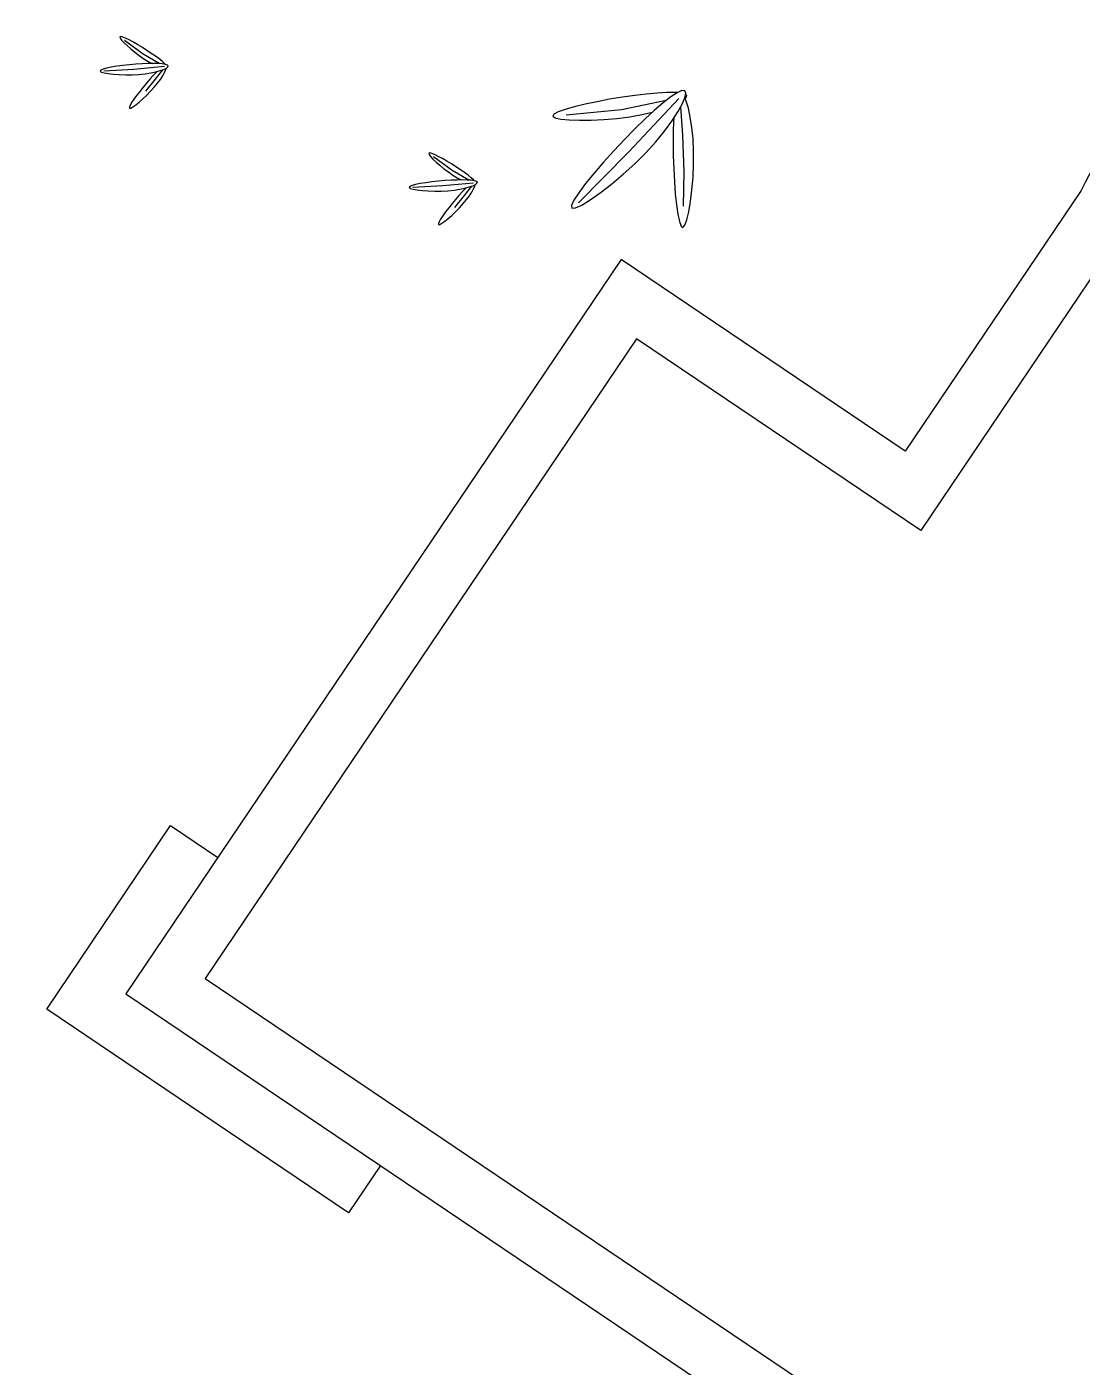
# Model space of a CAD drawing. Extents: x 302512 to 1034855, y -184136 to 410364.
# Drawn here: x 525437 to 532827, y -132323 to -122942 of the extents above; entities that cross this region are included whole.
import ezdxf

# ---------------------------------------------------------------- set-up
doc = ezdxf.new("R2010")
doc.units = 0
doc.header["$MEASUREMENT"] = 0
for name, color, linetype in [('F', 5, 'Continuous'), ('WALL', 4, 'Continuous'), ('公建', 11, 'Continuous'), ('坐椅', 7, 'Continuous'), ('建筑', 2, 'Continuous'), ('树', 80, 'Continuous'), ('绿化', 97, 'Continuous'), ('绿地', 3, 'Continuous')]:
    doc.layers.add(name, color=color, linetype=linetype)
doc.styles.add('DIM_FONT', font='SIMPLEX.shx', dxfattribs={"width": 0.8})

# ---------------------------------------------------------------- blocks, each defined once
blk = doc.blocks.new('_F43BVI')
at = {"layer": '绿地'}
for p, q in [((1.207, 0.0113), (1.2027, 0.0085)), ((1.2124, 0.0078), (1.207, 0.0113)), ((1.2223, 0.0044), (1.2117, 0.0036)), ((1.2158, 0), (1.2124, 0.0078)), ((1.2444, 0.0038), (1.2223, 0.0044)), ((1.271, 0.0011), (1.2444, 0.0038)), ((1.3012, -0.0038), (1.271, 0.0011)), ((1.1874, -0.0207), (1.1803, -0.0432)), ((1.1907, -0.0126), (1.1874, -0.0207)), ((1.2083, -0.0136), (1.3121, -0.2025)), ((1.2338, -0.0168), (1.3148, -0.0373)), ((1.3343, -0.011), (1.3012, -0.0038)), ((1.3148, -0.0373), (1.4187, -0.0669)), ((1.3694, -0.0206), (1.3343, -0.011)), ((1.4057, -0.0325), (1.3694, -0.0206)), ((1.4419, -0.0461), (1.4057, -0.0325)), ((1.1732, -0.0702), (1.1662, -0.1011)), ((1.1803, -0.0432), (1.1732, -0.0702)), ((1.2023, -0.0509), (1.1878, -0.185)), ((1.259, -0.046), (1.2668, -0.0492)), ((1.2668, -0.0492), (1.2965, -0.0601)), ((1.2965, -0.0601), (1.3292, -0.0712)), ((1.3292, -0.0712), (1.3642, -0.0822)), ((1.4187, -0.0669), (1.5138, -0.1006)), ((1.4764, -0.0607), (1.4419, -0.0461)), ((1.5079, -0.0754), (1.4764, -0.0607)), ((1.5348, -0.0895), (1.5079, -0.0754)), ((1.1662, -0.1011), (1.1595, -0.135)), ((1.2198, -0.1322), (1.2225, -0.1003)), ((1.3642, -0.0822), (1.4007, -0.0927)), ((1.4007, -0.0927), (1.4371, -0.1024)), ((1.4371, -0.1024), (1.4722, -0.1109)), ((1.4722, -0.1109), (1.5043, -0.1178)), ((1.5043, -0.1178), (1.532, -0.1226)), ((1.5556, -0.1022), (1.5348, -0.0895)), ((1.569, -0.1127), (1.5556, -0.1022)), ((1.5735, -0.1202), (1.569, -0.1127)), ((1.1595, -0.135), (1.1532, -0.1712)), ((1.2149, -0.1683), (1.2198, -0.1322)), ((1.532, -0.1226), (1.5537, -0.1248)), ((1.5537, -0.1248), (1.5681, -0.1242)), ((1.5681, -0.1242), (1.5735, -0.1202)), ((1.1532, -0.1712), (1.1475, -0.2087)), ((1.1878, -0.185), (1.1527, -0.3448)), ((1.2079, -0.2058), (1.2149, -0.1683)), ((1.1475, -0.2087), (1.1426, -0.2461)), ((1.1991, -0.2435), (1.2079, -0.2058)), ((1.3121, -0.2025), (1.4087, -0.3903)), ((1.1426, -0.2461), (1.1388, -0.282)), ((1.1891, -0.2796), (1.1991, -0.2435)), ((1.1361, -0.3147), (1.135, -0.3427)), ((1.1388, -0.282), (1.1361, -0.3147)), ((1.1681, -0.3412), (1.1786, -0.3127)), ((1.1786, -0.3127), (1.1891, -0.2796)), ((1.135, -0.3427), (1.1356, -0.3646)), ((1.1583, -0.3635), (1.1681, -0.3412)), ((1.1356, -0.3646), (1.1381, -0.3788)), ((1.1381, -0.3788), (1.1427, -0.3836)), ((1.1427, -0.3836), (1.1496, -0.3782)), ((1.1496, -0.3782), (1.1583, -0.3635)), ((1.2405, -0.6685), (1.2307, -0.675)), ((1.2576, -0.6671), (1.2373, -0.7553)), ((1.249, -0.6635), (1.2405, -0.6685)), ((1.2523, -0.6619), (1.249, -0.6635)), ((1.267, -0.6654), (1.2634, -0.6627)), ((1.2737, -0.6718), (1.267, -0.6654)), ((1.1962, -0.7011), (1.1839, -0.7112)), ((1.2083, -0.6915), (1.1962, -0.7011)), ((1.2452, -0.6771), (1.2032, -0.7151)), ((1.2199, -0.6827), (1.2083, -0.6915)), ((1.2164, -0.7174), (1.228, -0.7075)), ((1.2307, -0.675), (1.2199, -0.6827)), ((1.228, -0.7075), (1.2378, -0.6982)), ((1.2644, -0.6915), (1.2659, -0.6946)), ((1.2646, -0.6753), (1.2843, -0.7043)), ((1.2659, -0.6946), (1.2722, -0.7063)), ((1.2722, -0.7063), (1.2793, -0.719)), ((1.2813, -0.6801), (1.2737, -0.6718)), ((1.2894, -0.69), (1.2813, -0.6801)), ((1.2843, -0.7043), (1.3086, -0.7426)), ((1.2977, -0.7015), (1.2894, -0.69)), ((1.3061, -0.7143), (1.2977, -0.7015)), ((1.1425, -0.7497), (1.1366, -0.7568)), ((1.1507, -0.7413), (1.1425, -0.7497)), ((1.2032, -0.7151), (1.1475, -0.7553)), ((1.1607, -0.7317), (1.1507, -0.7413)), ((1.1719, -0.7216), (1.1607, -0.7317)), ((1.1646, -0.7525), (1.1771, -0.7451)), ((1.1839, -0.7112), (1.1719, -0.7216)), ((1.1771, -0.7451), (1.1904, -0.7365)), ((1.1904, -0.7365), (1.2037, -0.7272)), ((1.2037, -0.7272), (1.2164, -0.7174)), ((1.2793, -0.719), (1.2872, -0.7322)), ((1.2872, -0.7322), (1.2957, -0.7457)), ((1.2957, -0.7457), (1.3044, -0.759)), ((1.3141, -0.7282), (1.3061, -0.7143)), ((1.3216, -0.7426), (1.3141, -0.7282)), ((1.3284, -0.7569), (1.3216, -0.7426)), ((1.1366, -0.7568), (1.1334, -0.7619)), ((1.1334, -0.7619), (1.1335, -0.7647)), ((1.1335, -0.7647), (1.1372, -0.7649)), ((1.1372, -0.7649), (1.144, -0.7628)), ((1.144, -0.7628), (1.1533, -0.7585)), ((1.1533, -0.7585), (1.1646, -0.7525)), ((1.2373, -0.7553), (1.215, -0.8412)), ((1.3044, -0.759), (1.313, -0.7714)), ((1.313, -0.7714), (1.3212, -0.7825)), ((1.3212, -0.7825), (1.3285, -0.7918)), ((1.3341, -0.7703), (1.3284, -0.7569)), ((1.3386, -0.7822), (1.3341, -0.7703)), ((1.3416, -0.792), (1.3386, -0.7822)), ((1.3285, -0.7918), (1.3347, -0.7986)), ((1.3347, -0.7986), (1.3393, -0.8024)), ((1.3393, -0.8024), (1.3422, -0.8027)), ((1.3429, -0.7991), (1.3416, -0.792)), ((1.3422, -0.8027), (1.3429, -0.7991)), ((0.6438, -1.4218), (0.6405, -1.4234)), ((0.5877, -1.461), (0.5754, -1.4711)), ((0.5998, -1.4514), (0.5877, -1.461)), ((0.6367, -1.437), (0.5947, -1.475)), ((0.6114, -1.4426), (0.5998, -1.4514)), ((0.6222, -1.4349), (0.6114, -1.4426)), ((0.6195, -1.4674), (0.6292, -1.4581)), ((0.632, -1.4284), (0.6222, -1.4349)), ((0.649, -1.427), (0.6287, -1.5152)), ((0.6405, -1.4234), (0.632, -1.4284)), ((0.6585, -1.4253), (0.6549, -1.4226)), ((0.6559, -1.4514), (0.6574, -1.4545)), ((0.6561, -1.4352), (0.6758, -1.4642)), ((0.6574, -1.4545), (0.6636, -1.4662)), ((0.6652, -1.4317), (0.6585, -1.4253)), ((0.6728, -1.4399), (0.6652, -1.4317)), ((0.6809, -1.4499), (0.6728, -1.4399)), ((0.6892, -1.4614), (0.6809, -1.4499)), ((0.6976, -1.4742), (0.6892, -1.4614)), ((0.5947, -1.475), (0.539, -1.5152)), ((0.5522, -1.4916), (0.5422, -1.5012)), ((0.5634, -1.4815), (0.5522, -1.4916)), ((0.5754, -1.4711), (0.5634, -1.4815)), ((0.5686, -1.505), (0.5818, -1.4964)), ((0.5818, -1.4964), (0.5951, -1.4871)), ((0.5951, -1.4871), (0.6079, -1.4773)), ((0.6079, -1.4773), (0.6195, -1.4674)), ((0.6636, -1.4662), (0.6708, -1.4789)), ((0.6708, -1.4789), (0.6787, -1.4921)), ((0.6758, -1.4642), (0.7, -1.5025)), ((0.6787, -1.4921), (0.6872, -1.5056)), ((0.7056, -1.4881), (0.6976, -1.4742)), ((0.7131, -1.5025), (0.7056, -1.4881)), ((0.5281, -1.5167), (0.5249, -1.5218)), ((0.5249, -1.5218), (0.525, -1.5246)), ((0.525, -1.5246), (0.5287, -1.5248)), ((0.534, -1.5096), (0.5281, -1.5167)), ((0.5287, -1.5248), (0.5355, -1.5227)), ((0.5422, -1.5012), (0.534, -1.5096)), ((0.5355, -1.5227), (0.5448, -1.5184)), ((0.5448, -1.5184), (0.5561, -1.5124)), ((0.5561, -1.5124), (0.5686, -1.505)), ((0.6287, -1.5152), (0.6065, -1.6011)), ((0.6872, -1.5056), (0.6959, -1.5188)), ((0.6959, -1.5188), (0.7045, -1.5313)), ((0.7045, -1.5313), (0.7126, -1.5424)), ((0.7199, -1.5168), (0.7131, -1.5025)), ((0.7256, -1.5302), (0.7199, -1.5168)), ((0.7301, -1.5421), (0.7256, -1.5302)), ((0.7126, -1.5424), (0.72, -1.5517)), ((0.72, -1.5517), (0.7261, -1.5585)), ((0.7261, -1.5585), (0.7308, -1.5623)), ((0.7331, -1.5519), (0.7301, -1.5421)), ((0.7308, -1.5623), (0.7336, -1.5626)), ((0.7343, -1.559), (0.7331, -1.5519)), ((0.7336, -1.5626), (0.7343, -1.559))]:
    blk.add_line(p, q, dxfattribs=at)
for points in [[(1.2734, -0.2037), (1.2953, -0.2437), (1.3179, -0.283), (1.3403, -0.32), (1.3616, -0.3531), (1.3809, -0.3807), (1.3974, -0.4012), (1.41, -0.4128), (1.418, -0.4141), (1.4206, -0.4039), (1.4182, -0.3836), (1.4114, -0.3551), (1.4007, -0.3203), (1.3866, -0.2811), (1.3698, -0.2394), (1.3508, -0.197), (1.3303, -0.156), (1.3087, -0.118), (1.2868, -0.0838), (1.2655, -0.054), (1.2453, -0.0291), (1.2271, -0.0097), (1.2117, 0.0036), (1.1998, 0.0102), (1.192, 0.0095), (1.1891, 0.0013), (1.1908, -0.0139), (1.1967, -0.0353), (1.2062, -0.0619), (1.2191, -0.0929), (1.2349, -0.1274), (1.2531, -0.1646)], [(1.2248, -0.7449), (1.2205, -0.7635), (1.2165, -0.7821), (1.2132, -0.8), (1.2106, -0.8164), (1.209, -0.8304), (1.2084, -0.8414), (1.2091, -0.8486), (1.2112, -0.8513), (1.2149, -0.8488), (1.2198, -0.8418), (1.2257, -0.8309), (1.232, -0.817), (1.2386, -0.8008), (1.245, -0.783), (1.2509, -0.7645), (1.2559, -0.7459), (1.2598, -0.7279), (1.2625, -0.7111), (1.2642, -0.6957), (1.2648, -0.6823), (1.2645, -0.6712), (1.2634, -0.6627), (1.2615, -0.6573), (1.2589, -0.6553), (1.2557, -0.6571), (1.252, -0.6623), (1.2478, -0.6706), (1.2434, -0.6817), (1.2388, -0.695), (1.2341, -0.7102), (1.2294, -0.727)], [(0.6163, -1.5048), (0.6119, -1.5234), (0.608, -1.542), (0.6047, -1.5599), (0.6021, -1.5763), (0.6004, -1.5903), (0.5999, -1.6013), (0.6006, -1.6085), (0.6027, -1.6111), (0.6064, -1.6087), (0.6113, -1.6017), (0.6171, -1.5908), (0.6235, -1.5769), (0.6301, -1.5607), (0.6365, -1.5429), (0.6424, -1.5244), (0.6474, -1.5058), (0.6513, -1.4878), (0.654, -1.471), (0.6557, -1.4556), (0.6563, -1.4422), (0.656, -1.4311), (0.6549, -1.4226), (0.653, -1.4172), (0.6504, -1.4152), (0.6472, -1.417), (0.6435, -1.4222), (0.6393, -1.4305), (0.6349, -1.4415), (0.6302, -1.4549), (0.6255, -1.4701), (0.6208, -1.4869)]]:
    blk.add_lwpolyline(points, close=True, dxfattribs=at)
at = {"style": 'DIM_FONT', "width": 0.7, "flags": 9}
for tag in ['YSIZE', 'XSIZE']:
    blk.add_attdef(tag, (0, 0), '', height=0.5, dxfattribs=at)
blk = doc.blocks.new('ZU')
at = {"layer": '绿地', "xscale": 1.5, "yscale": 1.5, "zscale": 0.001, "rotation": 260.5308552460376}
blk.add_blockref('_F43BVI', (-0.8522, 0.1655), dxfattribs=at)
blk = doc.blocks.new('A$C0B5A7686')
at = {"layer": '树', "linetype": 'ByBlock', "xscale": 640, "yscale": 640, "zscale": 640, "rotation": 151.15692544915}
blk.add_blockref('ZU', (642.8, 1492.6), dxfattribs=at)
blk = doc.blocks.new('A$C750B0621')
at = {"layer": '树'}
blk.add_blockref('A$C0B5A7686', (0, 0), dxfattribs=at)
blk = doc.blocks.new('A$C5AB93D8E')
at = {"layer": '绿化', "xscale": 0.8, "yscale": 0.8, "zscale": 0.8}
blk.add_blockref('A$C750B0621', (0, 0), dxfattribs=at)
blk = doc.blocks.new('A$C68DB62A4')
at = {"layer": '绿化', "rotation": 236.3690562220917}
blk.add_blockref('A$C5AB93D8E', (801.7, 2393.5), dxfattribs=at)
blk = doc.blocks.new('_F37GYG')
at = {"layer": '绿化', "linetype": 'ByBlock', "xscale": 0.2867748092958204, "yscale": 0.2867748092958204, "zscale": 0.2867748092958204}
blk.add_blockref('A$C68DB62A4', (-306.06, -300.5), dxfattribs=at)
at = {"style": 'DIM_FONT', "width": 0.8, "flags": 9}
for tag in ['YSIZE', 'XSIZE']:
    blk.add_attdef(tag, (0, 0), '', height=0.5, dxfattribs=at)
blk = doc.blocks.new('A$C610434B1')
at = {"layer": '建筑'}
blk.add_lwpolyline([(11699.9, 13000, -0.238552), (10230.5, 10734.2, 0.150852), (9900, 8800, -0.379977)], format="xyb", dxfattribs=at)
for points in [[(9900, 8800), (9900, 6600), (7500, 6600), (7500, 400), (22500, 400), (22500, 7800), (21000, 7800), (21000, 11899.8), (18300, 11900)], [(10300, 8800), (10300, 6200), (7900, 6200), (7900, 800), (22100, 800), (22100, 7400), (20600, 7400), (20600, 11499.8), (18300, 11500)], [(9650, 400), (9650, 0), (7100, 0), (7100, 1550), (7500, 1550)]]:
    blk.add_lwpolyline(points, dxfattribs=at)
blk = doc.blocks.new('A$C108407AC')
at = {"layer": '公建'}
blk.add_blockref('A$C610434B1', (0, 0), dxfattribs=at)

msp = doc.modelspace()

# ---------------------------------------------------------------- linework, layer by layer
at = {"layer": 'F'}
msp.add_lwpolyline([(531092.7, -105282.6, -0.244625), (525516.8, -113228.8, 0.353848), (519960.3, -125967.5, -1.114129), (490564.5, -130741, 0.295607), (483659.5, -121229.8, 0.430193), (467423, -128897, -0.701427), (442374, -125297.4, 0.171375), (434902.3, -117538.5, -1.716353), (451344.4, -106522.4, 1.074485), (460510.2, -105171, -0.539314), (473076.8, -92238.3, 0.560727), (477451.3, -87429.6, -0.231476), (478642, -80534.8, 0.600152), (474303.9, -71666.7)], format="xyb", dxfattribs=at)

# ---------------------------------------------------------------- block references
at = {"layer": 'WALL', "rotation": 326.0000000000001}
msp.add_blockref('A$C108407AC', (519690.1, -125847.8), dxfattribs=at)
at = {"layer": '坐椅', "xscale": 10.78272, "yscale": 10.78272, "zscale": 10.78272}
msp.add_blockref('_F37GYG', (529089.6, -121105.8, -116953.2), dxfattribs=at)

doc.saveas('drawing.dxf')
